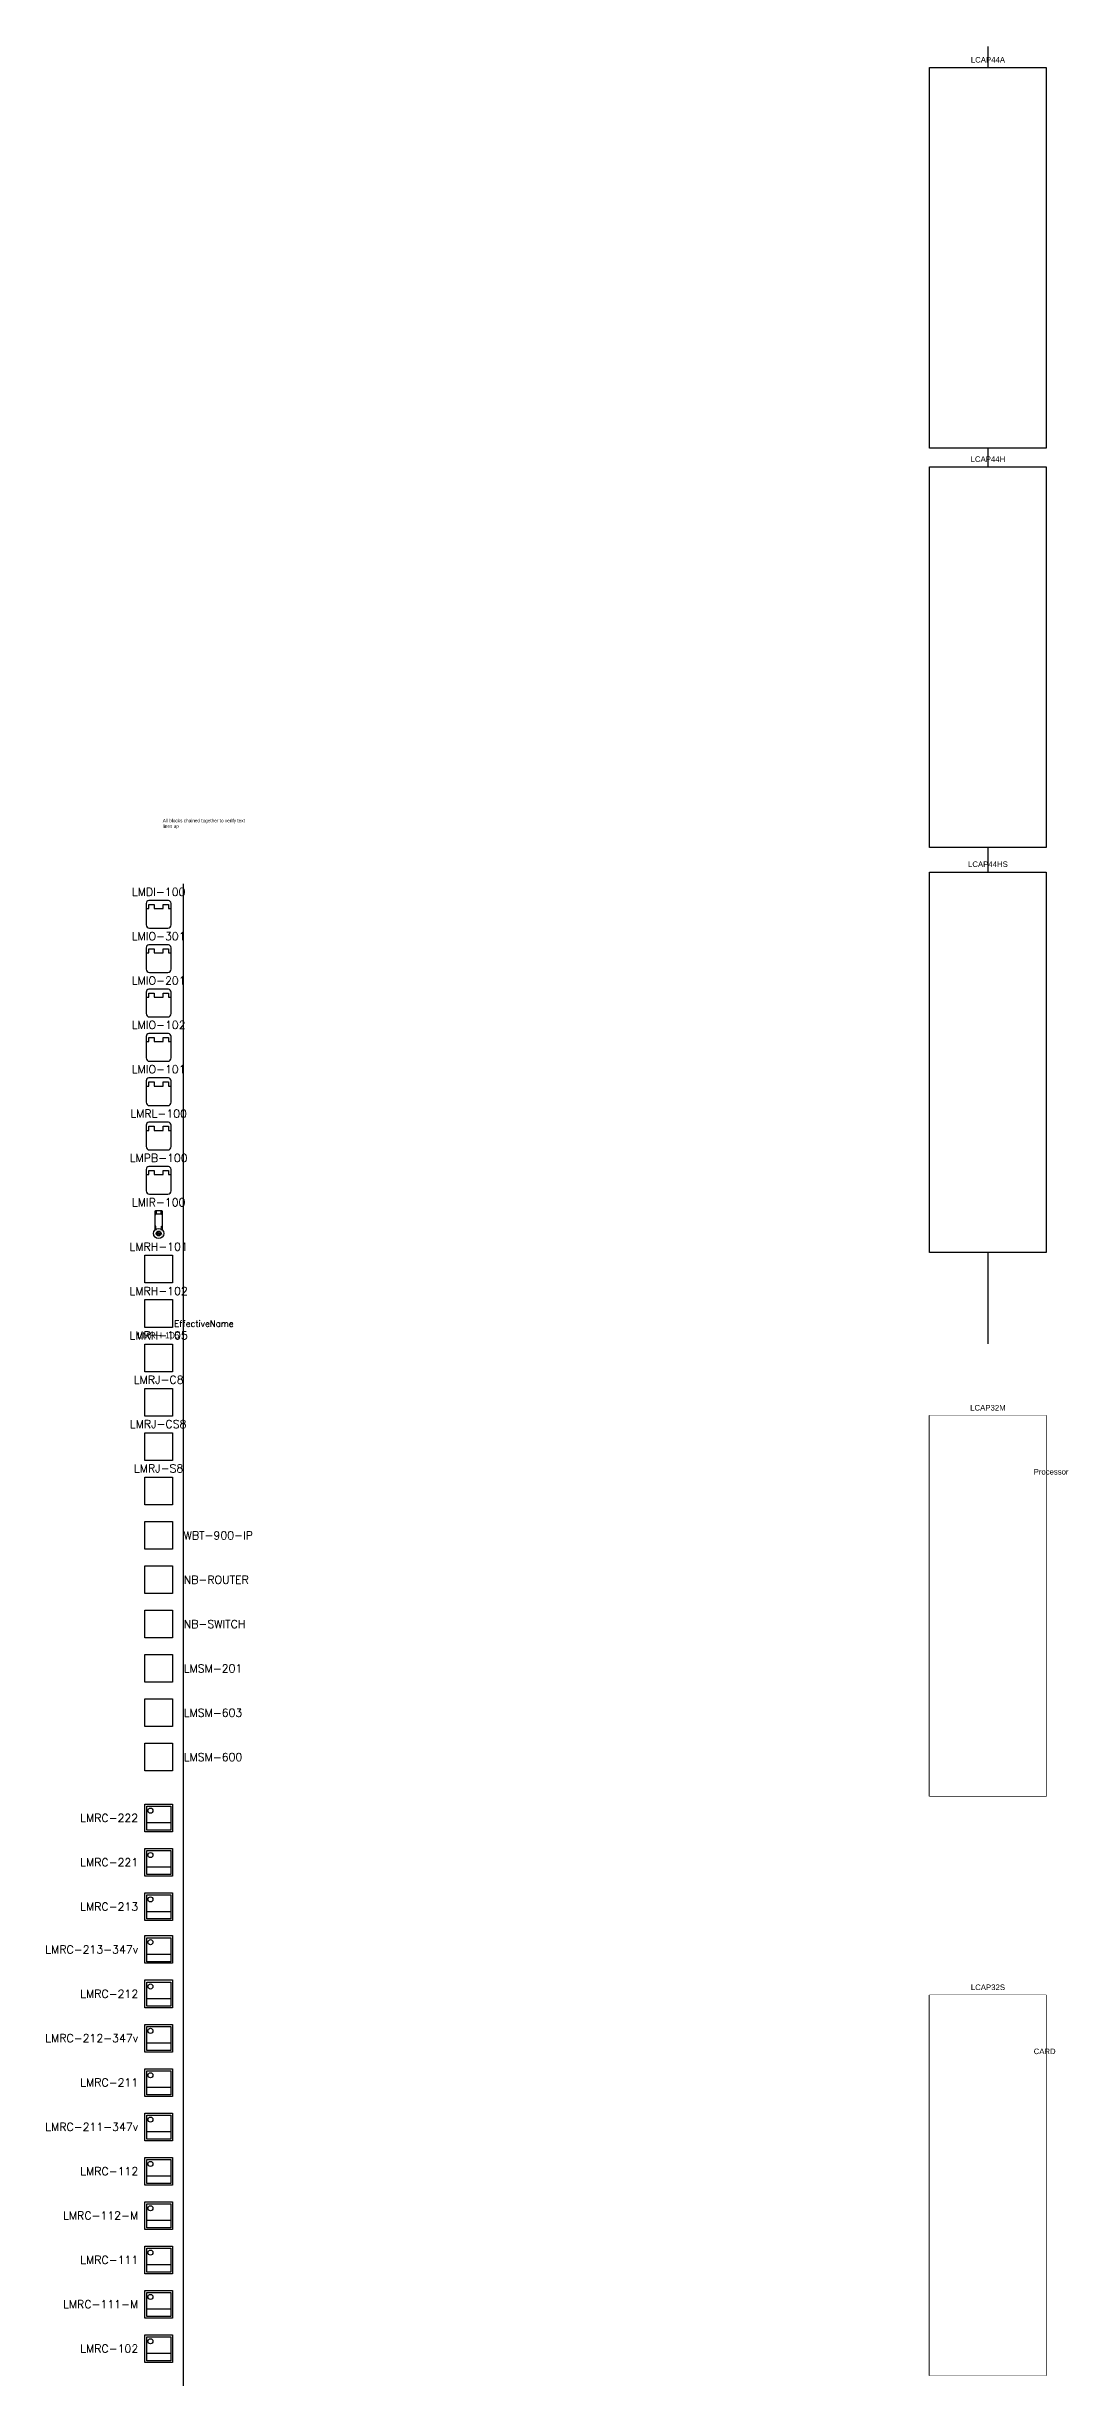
# Model space of a CAD drawing. Header units: inches. Extents: x -312 to -2, y -182 to 37.
# Drawn here: x -203.1 to -172.5, y -74.2 to -4.3 of the extents above; entities that cross this region are included whole.
import ezdxf
from ezdxf.enums import TextEntityAlignment as Align

# ---------------------------------------------------------------- set-up
doc = ezdxf.new("R2010")
doc.units = ezdxf.units.IN
doc.header["$MEASUREMENT"] = 0
doc.set_wipeout_variables(frame=1)
doc.linetypes.add('HIDDEN', pattern=[0.375, 0.25, -0.125])
doc.styles.add('Arial', font='arial.ttf', dxfattribs={"height": 0.1875})
doc.styles.add('ROMANS', font='ROMANS.shx')
doc.styles.get("Standard").update_dxf_attribs({"font": 'arial.ttf'})
doc.styles.add('WS8th', font='complex.shx', dxfattribs={"height": 0.1875})

# ---------------------------------------------------------------- blocks, each defined once
blk = doc.blocks.new('LMRC-222')
blk.add_wipeout([(-0.415, 0.415), (0.415, 0.415), (0.415, -0.415), (-0.415, -0.415)])
blk.add_line((0.362, -0.15), (-0.359, -0.15))
for points in [[(-0.415, 0.415), (0.415, 0.415), (0.415, -0.415), (-0.415, -0.415)], [(-0.359, 0.352), (0.362, 0.352), (0.362, -0.369), (-0.359, -0.369)]]:
    blk.add_lwpolyline(points, close=True)
blk.add_circle((-0.248, 0.219), 0.0765)
at = {"insert": (-0.615, 0), "char_height": 0.24, "width": 5.724, "attachment_point": 6, "style": 'ROMANS'}
blk.add_mtext('LMRC-222', dxfattribs=at)
blk = doc.blocks.new('LMRC-221')
blk.add_wipeout([(-0.415, 0.415), (0.415, 0.415), (0.415, -0.415), (-0.415, -0.415)])
blk.add_line((0.362, -0.15), (-0.359, -0.15))
for points in [[(-0.415, 0.415), (0.415, 0.415), (0.415, -0.415), (-0.415, -0.415)], [(-0.359, 0.352), (0.362, 0.352), (0.362, -0.369), (-0.359, -0.369)]]:
    blk.add_lwpolyline(points, close=True)
blk.add_circle((-0.248, 0.219), 0.0765)
at = {"insert": (-0.615, 0), "char_height": 0.24, "width": 5.724, "attachment_point": 6, "style": 'ROMANS'}
blk.add_mtext('LMRC-221', dxfattribs=at)
blk = doc.blocks.new('LMRC-213')
blk.add_wipeout([(-0.415, 0.415), (0.415, 0.415), (0.415, -0.415), (-0.415, -0.415)])
blk.add_line((0.362, -0.15), (-0.359, -0.15))
for points in [[(-0.415, 0.415), (0.415, 0.415), (0.415, -0.415), (-0.415, -0.415)], [(-0.359, 0.352), (0.362, 0.352), (0.362, -0.369), (-0.359, -0.369)]]:
    blk.add_lwpolyline(points, close=True)
blk.add_circle((-0.248, 0.219), 0.0765)
at = {"insert": (-0.615, 0), "char_height": 0.24, "width": 5.724, "attachment_point": 6, "style": 'ROMANS'}
blk.add_mtext('LMRC-213', dxfattribs=at)
blk = doc.blocks.new('LMRC-212')
blk.add_wipeout([(-0.415, 0.415), (0.415, 0.415), (0.415, -0.415), (-0.415, -0.415)])
blk.add_line((0.362, -0.15), (-0.359, -0.15))
for points in [[(-0.415, 0.415), (0.415, 0.415), (0.415, -0.415), (-0.415, -0.415)], [(-0.359, 0.352), (0.362, 0.352), (0.362, -0.369), (-0.359, -0.369)]]:
    blk.add_lwpolyline(points, close=True)
blk.add_circle((-0.248, 0.219), 0.0765)
at = {"insert": (-0.615, 0), "char_height": 0.24, "width": 5.724, "attachment_point": 6, "style": 'ROMANS'}
blk.add_mtext('LMRC-212', dxfattribs=at)
blk = doc.blocks.new('LMRC-211')
blk.add_wipeout([(-0.415, 0.415), (0.415, 0.415), (0.415, -0.415), (-0.415, -0.415)])
blk.add_line((0.362, -0.15), (-0.359, -0.15))
for points in [[(-0.415, 0.415), (0.415, 0.415), (0.415, -0.415), (-0.415, -0.415)], [(-0.359, 0.352), (0.362, 0.352), (0.362, -0.369), (-0.359, -0.369)]]:
    blk.add_lwpolyline(points, close=True)
blk.add_circle((-0.248, 0.219), 0.0765)
at = {"insert": (-0.615, 0), "char_height": 0.24, "width": 5.724, "attachment_point": 6, "style": 'ROMANS'}
blk.add_mtext('LMRC-211', dxfattribs=at)
blk = doc.blocks.new('LMRC-112')
blk.add_wipeout([(-0.415, 0.415), (0.415, 0.415), (0.415, -0.415), (-0.415, -0.415)])
blk.add_line((0.362, -0.15), (-0.359, -0.15))
for points in [[(-0.415, 0.415), (0.415, 0.415), (0.415, -0.415), (-0.415, -0.415)], [(-0.359, 0.352), (0.362, 0.352), (0.362, -0.369), (-0.359, -0.369)]]:
    blk.add_lwpolyline(points, close=True)
blk.add_circle((-0.248, 0.219), 0.0765)
at = {"insert": (-0.615, 0), "char_height": 0.24, "width": 5.724, "attachment_point": 6, "style": 'ROMANS'}
blk.add_mtext('LMRC-112', dxfattribs=at)
blk = doc.blocks.new('LMRC-111')
blk.add_wipeout([(-0.415, 0.415), (0.415, 0.415), (0.415, -0.415), (-0.415, -0.415)])
blk.add_line((0.362, -0.15), (-0.359, -0.15))
for points in [[(-0.415, 0.415), (0.415, 0.415), (0.415, -0.415), (-0.415, -0.415)], [(-0.359, 0.352), (0.362, 0.352), (0.362, -0.369), (-0.359, -0.369)]]:
    blk.add_lwpolyline(points, close=True)
blk.add_circle((-0.248, 0.219), 0.0765)
at = {"insert": (-0.615, 0), "char_height": 0.24, "width": 5.724, "attachment_point": 6, "style": 'ROMANS'}
blk.add_mtext('LMRC-111', dxfattribs=at)
blk = doc.blocks.new('LMRC-102')
blk.add_wipeout([(-0.415, 0.415), (0.415, 0.415), (0.415, -0.415), (-0.415, -0.415)])
blk.add_line((0.362, -0.15), (-0.359, -0.15))
for points in [[(-0.415, 0.415), (0.415, 0.415), (0.415, -0.415), (-0.415, -0.415)], [(-0.359, 0.352), (0.362, 0.352), (0.362, -0.369), (-0.359, -0.369)]]:
    blk.add_lwpolyline(points, close=True)
blk.add_circle((-0.248, 0.219), 0.0765)
at = {"insert": (-0.615, 0), "char_height": 0.24, "width": 5.724, "attachment_point": 6, "style": 'ROMANS'}
blk.add_mtext('LMRC-102', dxfattribs=at)
blk = doc.blocks.new('LMRC-213-347v')
blk.add_wipeout([(-0.415, 0.415), (0.415, 0.415), (0.415, -0.415), (-0.415, -0.415)])
blk.add_line((0.362, -0.15), (-0.359, -0.15))
for points in [[(-0.415, 0.415), (0.415, 0.415), (0.415, -0.415), (-0.415, -0.415)], [(-0.359, 0.352), (0.362, 0.352), (0.362, -0.369), (-0.359, -0.369)]]:
    blk.add_lwpolyline(points, close=True)
blk.add_circle((-0.248, 0.219), 0.0765)
at = {"insert": (-0.615, 0), "char_height": 0.24, "width": 5.724, "attachment_point": 6, "style": 'ROMANS'}
blk.add_mtext('LMRC-213-347v', dxfattribs=at)
blk = doc.blocks.new('LMRC-212-347v')
blk.add_wipeout([(-0.415, 0.415), (0.415, 0.415), (0.415, -0.415), (-0.415, -0.415)])
blk.add_line((0.362, -0.15), (-0.359, -0.15))
for points in [[(-0.415, 0.415), (0.415, 0.415), (0.415, -0.415), (-0.415, -0.415)], [(-0.359, 0.352), (0.362, 0.352), (0.362, -0.369), (-0.359, -0.369)]]:
    blk.add_lwpolyline(points, close=True)
blk.add_circle((-0.248, 0.219), 0.0765)
at = {"insert": (-0.615, 0), "char_height": 0.24, "width": 5.724, "attachment_point": 6, "style": 'ROMANS'}
blk.add_mtext('LMRC-212-347v', dxfattribs=at)
blk = doc.blocks.new('LMRC-211-347v')
blk.add_wipeout([(-0.415, 0.415), (0.415, 0.415), (0.415, -0.415), (-0.415, -0.415)])
blk.add_line((0.362, -0.15), (-0.359, -0.15))
for points in [[(-0.415, 0.415), (0.415, 0.415), (0.415, -0.415), (-0.415, -0.415)], [(-0.359, 0.352), (0.362, 0.352), (0.362, -0.369), (-0.359, -0.369)]]:
    blk.add_lwpolyline(points, close=True)
blk.add_circle((-0.248, 0.219), 0.0765)
at = {"insert": (-0.615, 0), "char_height": 0.24, "width": 5.724, "attachment_point": 6, "style": 'ROMANS'}
blk.add_mtext('LMRC-211-347v', dxfattribs=at)
blk = doc.blocks.new('LMRC-112-M')
blk.add_wipeout([(-0.415, 0.415), (0.415, 0.415), (0.415, -0.415), (-0.415, -0.415)])
blk.add_line((0.362, -0.15), (-0.359, -0.15))
for points in [[(-0.415, 0.415), (0.415, 0.415), (0.415, -0.415), (-0.415, -0.415)], [(-0.359, 0.352), (0.362, 0.352), (0.362, -0.369), (-0.359, -0.369)]]:
    blk.add_lwpolyline(points, close=True)
blk.add_circle((-0.248, 0.219), 0.0765)
at = {"insert": (-0.615, 0), "char_height": 0.24, "width": 5.724, "attachment_point": 6, "style": 'ROMANS'}
blk.add_mtext('LMRC-112-M', dxfattribs=at)
blk = doc.blocks.new('LMRC-111-M')
blk.add_wipeout([(-0.415, 0.415), (0.415, 0.415), (0.415, -0.415), (-0.415, -0.415)])
blk.add_line((0.362, -0.15), (-0.359, -0.15))
for points in [[(-0.415, 0.415), (0.415, 0.415), (0.415, -0.415), (-0.415, -0.415)], [(-0.359, 0.352), (0.362, 0.352), (0.362, -0.369), (-0.359, -0.369)]]:
    blk.add_lwpolyline(points, close=True)
blk.add_circle((-0.248, 0.219), 0.0765)
at = {"insert": (-0.615, 0), "char_height": 0.24, "width": 5.724, "attachment_point": 6, "style": 'ROMANS'}
blk.add_mtext('LMRC-111-M', dxfattribs=at)
blk = doc.blocks.new('LMIO-101')
blk.add_wipeout([(-0.375, -0.413), (0.375, -0.413), (0.375, 0.417), (-0.375, 0.417)])
blk.add_lwpolyline([(-0.291, 0.417, 0.414214), (-0.375, 0.332), (-0.375, -0.313, 0.414214), (-0.275, -0.413), (0.275, -0.413, 0.414214), (0.375, -0.313), (0.375, 0.332, 0.414214), (0.291, 0.417)], format="xyb", close=True)
blk.add_lwpolyline([(-0.375, 0.175), (-0.293, 0.175), (-0.293, 0.298), (-0.132, 0.298), (-0.132, 0.175), (0.132, 0.175), (0.132, 0.298), (0.293, 0.298), (0.293, 0.175), (0.375, 0.175)])
at = {"insert": (0, 0.677), "char_height": 0.24, "width": 5.724, "attachment_point": 5, "style": 'ROMANS'}
blk.add_mtext('LMIO-101', dxfattribs=at)
blk = doc.blocks.new('LMDI-100')
blk.add_wipeout([(-0.375, -0.413), (0.375, -0.413), (0.375, 0.417), (-0.375, 0.417)])
blk.add_lwpolyline([(-0.291, 0.417, 0.414214), (-0.375, 0.332), (-0.375, -0.313, 0.414214), (-0.275, -0.413), (0.275, -0.413, 0.414214), (0.375, -0.313), (0.375, 0.332, 0.414214), (0.291, 0.417)], format="xyb", close=True)
blk.add_lwpolyline([(-0.375, 0.175), (-0.293, 0.175), (-0.293, 0.298), (-0.132, 0.298), (-0.132, 0.175), (0.132, 0.175), (0.132, 0.298), (0.293, 0.298), (0.293, 0.175), (0.375, 0.175)])
at = {"insert": (0, 0.677), "char_height": 0.24, "width": 5.724, "attachment_point": 5, "style": 'ROMANS'}
blk.add_mtext('LMDI-100', dxfattribs=at)
blk = doc.blocks.new('LMRL-100')
blk.add_wipeout([(-0.375, -0.413), (0.375, -0.413), (0.375, 0.417), (-0.375, 0.417)])
blk.add_lwpolyline([(-0.291, 0.417, 0.414214), (-0.375, 0.332), (-0.375, -0.313, 0.414214), (-0.275, -0.413), (0.275, -0.413, 0.414214), (0.375, -0.313), (0.375, 0.332, 0.414214), (0.291, 0.417)], format="xyb", close=True)
blk.add_lwpolyline([(-0.375, 0.175), (-0.293, 0.175), (-0.293, 0.298), (-0.132, 0.298), (-0.132, 0.175), (0.132, 0.175), (0.132, 0.298), (0.293, 0.298), (0.293, 0.175), (0.375, 0.175)])
at = {"insert": (0, 0.677), "char_height": 0.24, "width": 5.724, "attachment_point": 5, "style": 'ROMANS'}
blk.add_mtext('LMRL-100', dxfattribs=at)
blk = doc.blocks.new('LMIO-301')
blk.add_wipeout([(-0.375, -0.413), (0.375, -0.413), (0.375, 0.417), (-0.375, 0.417)])
blk.add_lwpolyline([(-0.291, 0.417, 0.414214), (-0.375, 0.332), (-0.375, -0.313, 0.414214), (-0.275, -0.413), (0.275, -0.413, 0.414214), (0.375, -0.313), (0.375, 0.332, 0.414214), (0.291, 0.417)], format="xyb", close=True)
blk.add_lwpolyline([(-0.375, 0.175), (-0.293, 0.175), (-0.293, 0.298), (-0.132, 0.298), (-0.132, 0.175), (0.132, 0.175), (0.132, 0.298), (0.293, 0.298), (0.293, 0.175), (0.375, 0.175)])
at = {"insert": (0, 0.677), "char_height": 0.24, "width": 5.724, "attachment_point": 5, "style": 'ROMANS'}
blk.add_mtext('LMIO-301', dxfattribs=at)
blk = doc.blocks.new('LMIO-201')
blk.add_wipeout([(-0.375, -0.413), (0.375, -0.413), (0.375, 0.417), (-0.375, 0.417)])
blk.add_lwpolyline([(-0.291, 0.417, 0.414214), (-0.375, 0.332), (-0.375, -0.313, 0.414214), (-0.275, -0.413), (0.275, -0.413, 0.414214), (0.375, -0.313), (0.375, 0.332, 0.414214), (0.291, 0.417)], format="xyb", close=True)
blk.add_lwpolyline([(-0.375, 0.175), (-0.293, 0.175), (-0.293, 0.298), (-0.132, 0.298), (-0.132, 0.175), (0.132, 0.175), (0.132, 0.298), (0.293, 0.298), (0.293, 0.175), (0.375, 0.175)])
at = {"insert": (0, 0.677), "char_height": 0.24, "width": 5.724, "attachment_point": 5, "style": 'ROMANS'}
blk.add_mtext('LMIO-201', dxfattribs=at)
blk = doc.blocks.new('LMIO-102')
blk.add_wipeout([(-0.375, -0.413), (0.375, -0.413), (0.375, 0.417), (-0.375, 0.417)])
blk.add_lwpolyline([(-0.291, 0.417, 0.414214), (-0.375, 0.332), (-0.375, -0.313, 0.414214), (-0.275, -0.413), (0.275, -0.413, 0.414214), (0.375, -0.313), (0.375, 0.332, 0.414214), (0.291, 0.417)], format="xyb", close=True)
blk.add_lwpolyline([(-0.375, 0.175), (-0.293, 0.175), (-0.293, 0.298), (-0.132, 0.298), (-0.132, 0.175), (0.132, 0.175), (0.132, 0.298), (0.293, 0.298), (0.293, 0.175), (0.375, 0.175)])
at = {"insert": (0, 0.677), "char_height": 0.24, "width": 5.724, "attachment_point": 5, "style": 'ROMANS'}
blk.add_mtext('LMIO-102', dxfattribs=at)
blk = doc.blocks.new('LMIR-100')
blk.add_wipeout([(-0.154, -0.415), (0.154, -0.415), (0.154, 0.415), (-0.154, 0.415)])
at = {"linetype": 'HIDDEN'}
for p, q in [((-0.061, 0.322), (-0.061, 0.415)), ((0.061, 0.322), (-0.061, 0.322)), ((0.061, 0.415), (0.061, 0.322))]:
    blk.add_line(p, q, dxfattribs=at)
for points, format in [([(0.117, -0.16), (0.117, 0.397, 0.414214), (0.099, 0.415), (-0.099, 0.415, 0.414214), (-0.117, 0.397), (-0.117, -0.16)], "xyb"), ([(-0.141, -0.307, 0.00917, 0.00229, 0), (-0.078, -0.286, 0, 0, 0)], "xyseb"), ([(-0.087, -0.14, 0.00917, 0.00229, 0), (-0.048, -0.194, 0, 0, 0)], "xyseb"), ([(0, -0.409, 0.00917, 0.00229, 0), (0, -0.343, 0, 0, 0)], "xyseb"), ([(0.087, -0.14, 0.00917, 0.00229, 0), (0.048, -0.194, 0, 0, 0)], "xyseb"), ([(0.141, -0.307, 0.00917, 0.00229, 0), (0.078, -0.286, 0, 0, 0)], "xyseb")]:
    blk.add_lwpolyline(points, format=format)
for points in [[(-0.101, 0.363), (-0.101, 0.306), (-0.082, 0.306), (-0.082, 0.363)], [(0.101, 0.363), (0.101, 0.306), (0.082, 0.306), (0.082, 0.363)], [(-0.101, -0.038), (-0.101, -0.096), (-0.082, -0.096), (-0.082, -0.038)], [(0.101, -0.038), (0.101, -0.096), (0.082, -0.096), (0.082, -0.038)]]:
    blk.add_lwpolyline(points, close=True)
for centre, radius in [((-0.091, 0.39), 0.0115), ((0.091, 0.39), 0.0115), ((0, -0.261), 0.154), ((0, -0.261), 0.0745), ((-0.034, -0.214), 0.00721), ((0, -0.261), 0.035), ((0, -0.261), 0.00721)]:
    blk.add_circle(centre, radius)
at = {"insert": (0, 0.674), "char_height": 0.24, "width": 5.724, "attachment_point": 5, "style": 'ROMANS'}
blk.add_mtext('LMIR-100', dxfattribs=at)
blk = doc.blocks.new('LMRH-101')
blk.add_wipeout([(-0.415, 0.415), (0.415, 0.415), (0.415, -0.415), (-0.415, -0.415)])
blk.add_lwpolyline([(-0.415, 0.415), (0.415, 0.415), (0.415, -0.415), (-0.415, -0.415)], close=True)
at = {"insert": (0, 0.674), "char_height": 0.24, "width": 5.724, "attachment_point": 5, "style": 'ROMANS'}
blk.add_mtext('LMRH-101', dxfattribs=at)
blk = doc.blocks.new('LMRH-102')
blk.add_wipeout([(-0.415, 0.415), (0.415, 0.415), (0.415, -0.415), (-0.415, -0.415)])
blk.add_lwpolyline([(-0.415, 0.415), (0.415, 0.415), (0.415, -0.415), (-0.415, -0.415)], close=True)
at = {"insert": (0, 0.674), "char_height": 0.24, "width": 5.724, "attachment_point": 5, "style": 'ROMANS'}
blk.add_mtext('LMRH-102', dxfattribs=at)
blk = doc.blocks.new('LMRH-105')
blk.add_wipeout([(-0.415, 0.415), (0.415, 0.415), (0.415, -0.415), (-0.415, -0.415)])
blk.add_lwpolyline([(-0.415, 0.415), (0.415, 0.415), (0.415, -0.415), (-0.415, -0.415)], close=True)
at = {"insert": (0, 0.674), "char_height": 0.24, "width": 5.724, "attachment_point": 5, "style": 'ROMANS'}
blk.add_mtext('LMRH-105', dxfattribs=at)
blk = doc.blocks.new('NB-ROUTER')
blk.add_lwpolyline([(-0.415, 0.415), (0.415, 0.415), (0.415, -0.415), (-0.415, -0.415)], close=True)
at = {"insert": (0.75, -0.005), "char_height": 0.24, "width": 5.724, "attachment_point": 4, "style": 'ROMANS'}
blk.add_mtext('NB-ROUTER', dxfattribs=at)
blk = doc.blocks.new('NB-SWITCH')
blk.add_lwpolyline([(-0.415, 0.415), (0.415, 0.415), (0.415, -0.415), (-0.415, -0.415)], close=True)
at = {"insert": (0.75, -0.005), "char_height": 0.24, "width": 5.724, "attachment_point": 4, "style": 'ROMANS'}
blk.add_mtext('NB-SWITCH', dxfattribs=at)
blk = doc.blocks.new('LMSM-201')
blk.add_lwpolyline([(-0.415, 0.415), (0.415, 0.415), (0.415, -0.415), (-0.415, -0.415)], close=True)
at = {"insert": (0.75, -0.005), "char_height": 0.24, "width": 5.724, "attachment_point": 4, "style": 'ROMANS'}
blk.add_mtext('LMSM-201', dxfattribs=at)
blk = doc.blocks.new('LMSM-603')
blk.add_lwpolyline([(-0.415, 0.415), (0.415, 0.415), (0.415, -0.415), (-0.415, -0.415)], close=True)
at = {"insert": (0.75, -0.005), "char_height": 0.24, "width": 5.724, "attachment_point": 4, "style": 'ROMANS'}
blk.add_mtext('LMSM-603', dxfattribs=at)
blk = doc.blocks.new('LMSM-600')
blk.add_lwpolyline([(-0.415, 0.415), (0.415, 0.415), (0.415, -0.415), (-0.415, -0.415)], close=True)
at = {"insert": (0.75, -0.005), "char_height": 0.24, "width": 5.724, "attachment_point": 4, "style": 'ROMANS'}
blk.add_mtext('LMSM-600', dxfattribs=at)
blk = doc.blocks.new('LMRJ-C8')
blk.add_wipeout([(-0.415, 0.415), (0.415, 0.415), (0.415, -0.415), (-0.415, -0.415)])
at = {"linetype": 'Continuous'}
for p, q in [((-0.188, 0.415), (-0.016, 0.415)), ((-0.188, 0.415), (-0.016, 0.415)), ((-0.016, 0.415), (0.193, 0.415)), ((-0.016, 0.415), (0.193, 0.415))]:
    blk.add_line(p, q, dxfattribs=at)
blk.add_lwpolyline([(-0.415, 0.415), (0.415, 0.415), (0.415, -0.415), (-0.415, -0.415)], close=True)
at = {"insert": (0, 0.674), "char_height": 0.24, "width": 5.724, "attachment_point": 5, "style": 'ROMANS'}
blk.add_mtext('LMRJ-C8', dxfattribs=at)
blk = doc.blocks.new('LMRJ-CS8')
blk.add_wipeout([(-0.415, 0.415), (0.415, 0.415), (0.415, -0.415), (-0.415, -0.415)])
at = {"linetype": 'Continuous'}
for p, q in [((-0.188, 0.415), (-0.016, 0.415)), ((-0.188, 0.415), (-0.016, 0.415)), ((-0.016, 0.415), (0.193, 0.415)), ((-0.016, 0.415), (0.193, 0.415))]:
    blk.add_line(p, q, dxfattribs=at)
blk.add_lwpolyline([(-0.415, 0.415), (0.415, 0.415), (0.415, -0.415), (-0.415, -0.415)], close=True)
at = {"insert": (-0.016, 0.674), "char_height": 0.24, "width": 5.724, "attachment_point": 5, "style": 'ROMANS'}
blk.add_mtext('LMRJ-CS8', dxfattribs=at)
blk = doc.blocks.new('LMRJ-S8')
blk.add_wipeout([(-0.415, 0.415), (0.415, 0.415), (0.415, -0.415), (-0.415, -0.415)])
at = {"linetype": 'Continuous'}
for p, q in [((-0.188, 0.415), (-0.016, 0.415)), ((-0.188, 0.415), (-0.016, 0.415)), ((-0.016, 0.415), (0.193, 0.415)), ((-0.016, 0.415), (0.193, 0.415))]:
    blk.add_line(p, q, dxfattribs=at)
blk.add_lwpolyline([(-0.415, 0.415), (0.415, 0.415), (0.415, -0.415), (-0.415, -0.415)], close=True)
at = {"insert": (0, 0.674), "char_height": 0.24, "width": 5.724, "attachment_point": 5, "style": 'ROMANS'}
blk.add_mtext('LMRJ-S8', dxfattribs=at)
blk = doc.blocks.new('WBT-900-IP')
at = {"linetype": 'Continuous'}
for p, q in [((-0.188, 0.415), (-0.016, 0.415)), ((-0.188, 0.415), (-0.016, 0.415)), ((-0.016, 0.415), (0.193, 0.415)), ((-0.016, 0.415), (0.193, 0.415))]:
    blk.add_line(p, q, dxfattribs=at)
blk.add_lwpolyline([(-0.415, 0.415), (0.415, 0.415), (0.415, -0.415), (-0.415, -0.415)], close=True)
at = {"insert": (0.75, -0.005), "char_height": 0.24, "width": 5.724, "attachment_point": 4, "style": 'ROMANS'}
blk.add_mtext('WBT-900-IP', dxfattribs=at)
blk = doc.blocks.new('LMPB-100')
blk.add_wipeout([(-0.375, -0.413), (0.375, -0.413), (0.375, 0.417), (-0.375, 0.417)])
blk.add_lwpolyline([(-0.291, 0.417, 0.414214), (-0.375, 0.332), (-0.375, -0.313, 0.414214), (-0.275, -0.413), (0.275, -0.413, 0.414214), (0.375, -0.313), (0.375, 0.332, 0.414214), (0.291, 0.417)], format="xyb", close=True)
blk.add_lwpolyline([(-0.375, 0.175), (-0.293, 0.175), (-0.293, 0.298), (-0.132, 0.298), (-0.132, 0.175), (0.132, 0.175), (0.132, 0.298), (0.293, 0.298), (0.293, 0.175), (0.375, 0.175)])
at = {"insert": (0, 0.674), "char_height": 0.24, "width": 5.724, "attachment_point": 5, "style": 'ROMANS'}
blk.add_mtext('LMPB-100', dxfattribs=at)
blk = doc.blocks.new('V-LCAP32M')
at = {"lineweight": 25}
blk.add_lwpolyline([(-1.75, 0), (1.75, 0), (1.75, -11.415), (-1.75, -11.415)], close=True, dxfattribs=at)
at = {"insert": (0, 0.232), "char_height": 0.1674, "width": 5.11071, "attachment_point": 5, "style": 'Arial'}
blk.add_mtext('LCAP32M', dxfattribs=at)
blk.add_wipeout([(-1.75, 0), (1.75, 0), (1.75, -11.415), (-1.75, -11.415)])
blk = doc.blocks.new('V-LCAP32S')
at = {"lineweight": 25}
blk.add_lwpolyline([(-1.75, 0), (1.75, 0), (1.75, -11.415), (-1.75, -11.415)], close=True, dxfattribs=at)
at = {"insert": (0, 0.232), "char_height": 0.1674, "width": 5.11071, "attachment_point": 5, "style": 'Arial'}
blk.add_mtext('LCAP32S', dxfattribs=at)
blk.add_wipeout([(-1.75, 0), (1.75, 0), (1.75, -11.415), (-1.75, -11.415)])
blk = doc.blocks.new('V-LCAP44A')
at = {"insert": (0, 0.232), "char_height": 0.1674, "width": 5.11071, "attachment_point": 5, "style": 'Arial'}
blk.add_mtext('LCAP44A', dxfattribs=at)
blk.add_wipeout([(-1.75, 0), (1.75, 0), (1.75, -11.415), (-1.75, -11.415)])
at = {"lineweight": 25}
blk.add_lwpolyline([(-1.75, 0), (1.75, 0), (1.75, -11.415), (-1.75, -11.415)], close=True, dxfattribs=at)
blk = doc.blocks.new('V-LCAP44H')
blk.add_wipeout([(-1.75, 0), (1.75, 0), (1.75, -11.415), (-1.75, -11.415)])
at = {"lineweight": 25}
blk.add_lwpolyline([(-1.75, 0), (1.75, 0), (1.75, -11.415), (-1.75, -11.415)], close=True, dxfattribs=at)
at = {"insert": (0, 0.232), "char_height": 0.1674, "width": 5.11071, "attachment_point": 5, "style": 'Arial'}
blk.add_mtext('LCAP44H', dxfattribs=at)
blk = doc.blocks.new('V-LCAP44HS')
blk.add_wipeout([(-1.75, 0), (1.75, 0), (1.75, -11.415), (-1.75, -11.415)])
at = {"lineweight": 25}
blk.add_lwpolyline([(-1.75, 0), (1.75, 0), (1.75, -11.415), (-1.75, -11.415)], close=True, dxfattribs=at)
at = {"insert": (0, 0.232), "char_height": 0.1674, "width": 5.11071, "attachment_point": 5, "style": 'Arial'}
blk.add_mtext('LCAP44HS', dxfattribs=at)

msp = doc.modelspace()

# ---------------------------------------------------------------- linework, layer by layer
msp.add_line((-174.89365, -4.27327), (-174.89365, -43.18157))
at = {"color": 1}
msp.add_line((-199.01352, -181.78912), (-199.01352, -29.38403), dxfattribs=at)

# ---------------------------------------------------------------- block references
ref = msp.add_blockref('V-LCAP32M', (-174.89365, -45.32818))
ref.add_attrib('POSITION_3', 'Processor', dxfattribs={"height": 0.165995, "style": 'Arial'}).set_placement((-173.52099, -47.01654), align=Align.MIDDLE_LEFT)
for name, p in [('WBT-900-IP', (-199.76352, -48.91903)), ('NB-ROUTER', (-199.76352, -50.24903)), ('NB-SWITCH', (-199.76352, -51.57903)), ('LMSM-201', (-199.76352, -52.90903)), ('LMSM-603', (-199.76352, -54.23903)), ('LMSM-600', (-199.76352, -55.56903))]:
    msp.add_blockref(name, p)
ref = msp.add_blockref('V-LCAP32S', (-174.89365, -62.71001))
ref.add_attrib('POSITION_3', 'CARD', dxfattribs={"height": 0.165995, "style": 'Arial'}).set_placement((-173.52099, -64.39836), align=Align.MIDDLE_LEFT)

# ---------------------------------------------------------------- texts
at = {"color": 1, "insert": (-199.64022, -27.43685), "char_height": 0.1, "attachment_point": 1}
msp.add_mtext_dynamic_manual_height_columns('All blocks chained together to verify text lines up', width=2.7486349, gutter_width=0.32048, heights=[0], dxfattribs=at)

# ---------------------------------------------------------------- next in the draw order: block references
for name, p in [('V-LCAP44A', (-174.89365, -4.90206)), ('V-LCAP44HS', (-174.89365, -29.02809)), ('LMDI-100', (-199.76352, -30.30138)), ('LMIO-101', (-199.76352, -35.62138)), ('LMIR-100', (-199.76352, -39.60903)), ('LMRC-222', (-199.76352, -57.39903)), ('LMRC-221', (-199.76352, -58.72903)), ('LMRC-213', (-199.76352, -60.05903)), ('LMRC-213-347v', (-199.76159, -61.34323)), ('LMRC-212', (-199.76159, -62.67323)), ('LMRC-212-347v', (-199.76159, -64.00323)), ('LMRC-211', (-199.76159, -65.33323)), ('LMRC-211-347v', (-199.76159, -66.66323)), ('LMRC-112', (-199.76159, -67.99323)), ('LMRC-112-M', (-199.76159, -69.32323)), ('LMRC-111', (-199.76159, -70.65323)), ('LMRC-111-M', (-199.76159, -71.98323)), ('LMRC-102', (-199.76159, -73.31323))]:
    msp.add_blockref(name, p)

# ---------------------------------------------------------------- next in the draw order: block references
for name, p in [('V-LCAP44H', (-174.89365, -16.87786)), ('LMIO-301', (-199.76352, -31.63138)), ('LMRL-100', (-199.76352, -36.95138)), ('LMRH-101', (-199.76352, -40.93903))]:
    msp.add_blockref(name, p)

# ---------------------------------------------------------------- next in the draw order: block references
for name, p in [('LMIO-201', (-199.76352, -32.96138)), ('LMPB-100', (-199.76352, -38.27903)), ('LMRH-102', (-199.76352, -42.26903))]:
    msp.add_blockref(name, p)

# ---------------------------------------------------------------- next in the draw order: block references
msp.add_blockref('LMIO-102', (-199.76352, -34.29138))
ref = msp.add_blockref('LMRH-105', (-199.76352, -43.59903))
ref.add_attrib('NAME_001', 'LMRH-105', (-200.4011, -43.01726), dxfattribs={"height": 0.1875, "style": 'Arial'})
ref.add_attrib('NAME2_001', 'EffectiveName', (-199.29722, -42.66534), dxfattribs={"height": 0.1875, "style": 'WS8th'})

# ---------------------------------------------------------------- next in the draw order: block references
msp.add_blockref('LMRJ-C8', (-199.76352, -44.92903))

# ---------------------------------------------------------------- next in the draw order: block references
msp.add_blockref('LMRJ-CS8', (-199.76352, -46.25903))

# ---------------------------------------------------------------- next in the draw order: block references
msp.add_blockref('LMRJ-S8', (-199.76352, -47.58903))

doc.saveas('drawing.dxf')
